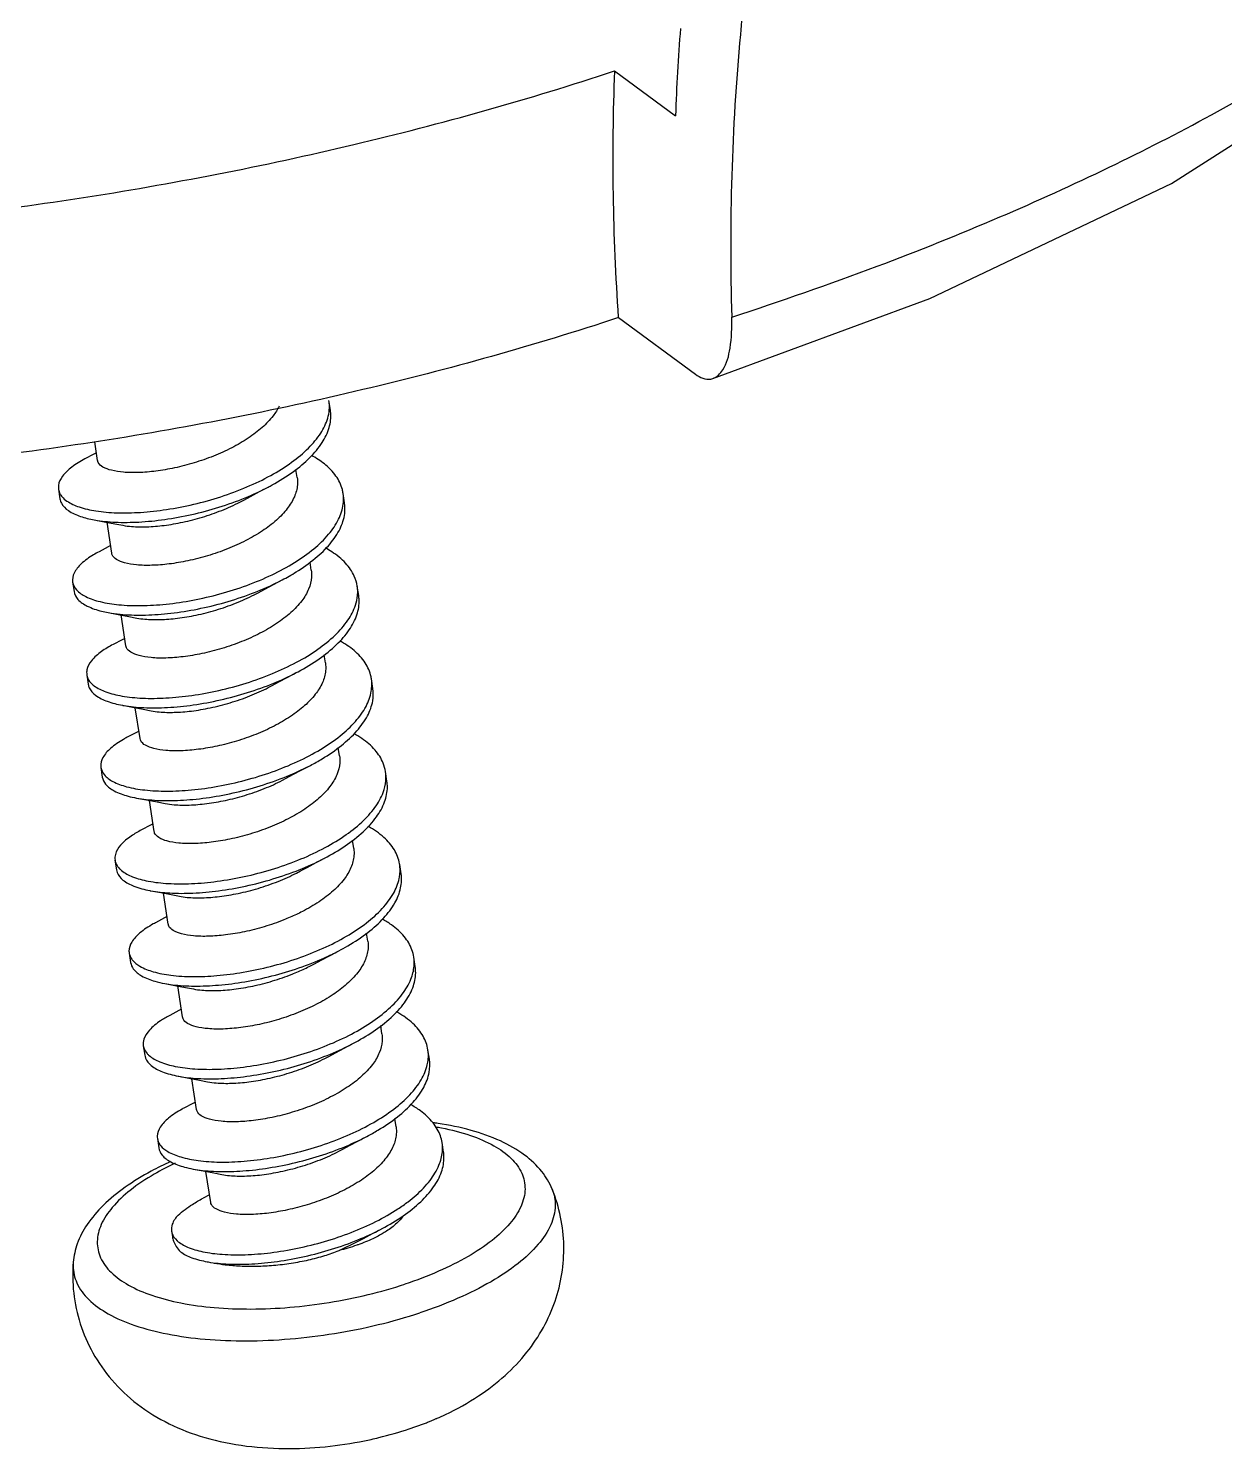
# Model space of a CAD drawing. Header units: millimetres. Extents: x 4086 to 4666, y 411 to 814.
# Drawn here: x 4255.92 to 4264.87, y 432.42 to 443.05 of the extents above; entities that cross this region are included whole.
import ezdxf

# ---------------------------------------------------------------- set-up
doc = ezdxf.new("R2010")
doc.units = ezdxf.units.MM

# ---------------------------------------------------------------- blocks, each defined once
blk = doc.blocks.new('u113')
at = {"color": 7, "linetype": 'Continuous'}
for p, q in [((-0.08383710680027434, 24.22127172890009), (0.56778708659931, 23.74339765620016)), ((-0.04218546360061737, 21.58506559420016), (0.7830412105995492, 20.9798786847)), ((-3.118127933100368, 20.59658377430014), (-3.133571634200052, 20.69794875780008)), ((-5.605550662500718, 20.0591081944001), (-5.635748593900644, 20.25731280750006)), ((-3.473777077900195, 19.87683407870009), (-3.486975733500003, 19.96346366910007)), ((-6.023844641800679, 19.75052888730011), (-6.008400940700085, 19.64916390389999)), ((-4.084437767600321, 19.61400327940009), (-4.042932110900438, 19.63597053219996)), ((-2.96712285510057, 19.6054594917), (-2.982566556300299, 19.70682447520016)), ((-5.454545584600055, 19.06798391179996), (-5.504908377600259, 19.39854092230007)), ((-3.322772000000441, 18.88570979610017), (-3.336143372700462, 18.97347301860009)), ((-5.872839563799971, 18.75940460469997), (-5.857395862700287, 18.65803962130008)), ((-2.816117777099862, 18.61433520910009), (-2.8315614783005, 18.71570019260002)), ((-3.933432689600522, 18.62287899680018), (-3.891927033000684, 18.64484624960005)), ((-5.303540506600257, 18.07685962920004), (-5.353903299600461, 18.40741663970016)), ((-3.171766922000643, 17.89458551350003), (-3.185161052399963, 17.9824981063)), ((-5.721834485900217, 17.76828032210005), (-5.706390784700488, 17.66691533870016)), ((-3.782427611699859, 17.63175471420004), (-3.740921954999976, 17.65372196700014)), ((-2.665112699200108, 17.62321092649995), (-2.680556400300702, 17.72457591000011)), ((-5.152535428600459, 17.08573534660013), (-5.202898221699797, 17.41629235710002)), ((-3.020761843999935, 16.90346123090012), (-3.033953199200369, 16.99004290510015)), ((-5.570829407900419, 16.77715603950014), (-5.55538570670069, 16.67579105610002)), ((-2.51410762120031, 16.63208664390004), (-2.529551322400039, 16.73345162739997)), ((-3.631422533700061, 16.64063043160013), (-3.589916877000178, 16.6625976844)), ((-5.001530350700705, 16.09461106399999), (-5.051893143699999, 16.42516807450011)), ((-2.869756766000137, 15.91233694829998), (-2.883259976600129, 16.00096549010004)), ((-5.419824329900621, 15.7860317569), (-5.404380628800027, 15.68466677350011)), ((-3.480417455700263, 15.64950614899999), (-3.438911799100424, 15.67147340180009)), ((-2.363102543200512, 15.64096236130013), (-2.378546244400241, 15.74232734480006)), ((-4.850525272699997, 15.10348678140008), (-4.900888065700201, 15.43404379190019)), ((-2.718751688100383, 14.92121266570007), (-2.731702080300238, 15.00621277560003)), ((-5.268819251999957, 14.79490747430009), (-5.253375550800229, 14.69354249089997)), ((-2.212097465300758, 14.64983807869999), (-2.227541166400442, 14.75120306220015)), ((-3.329412377800509, 14.65838186640008), (-3.287906721100626, 14.68034911920017)), ((-4.699520194700199, 14.11236249880017), (-4.749882987800447, 14.44291950920001)), ((-2.567746610100585, 13.93008838310016), (-2.58125592109991, 14.01875696540014)), ((-5.117814174000159, 13.80378319170018), (-5.10237047280043, 13.70241820830006)), ((-3.17840729980071, 13.66725758379994), (-3.136901643099918, 13.68922483660003)), ((-2.06109238730005, 13.65871379610007), (-2.076536088400644, 13.76007877960001)), ((-4.548515116700401, 13.12123821620003), (-4.598877909800649, 13.4517952266001)), ((-2.416741532099877, 12.93896410050002), (-2.429870924500392, 13.02513908030005)), ((-4.966809096000361, 12.81265890910004), (-4.951365394900677, 12.71129392570015)), ((-1.910087309300252, 12.66758951350016), (-1.925531010499981, 12.7689544970001)), ((-3.027402221800003, 12.67613330120003), (-2.985896565200164, 12.69810055400012)), ((-4.397510038800647, 12.13011393360011), (-4.447872831799941, 12.46067094400019)), ((-4.40979180730028, 12.21072552100009), (-4.479608154700145, 12.17371406670009)), ((-4.815804018100607, 11.82153462650012), (-4.807192368300093, 11.7650119235002)), ((-3.026686083599998, 11.61485581679995), (-2.834891487200366, 11.70697627139998)), ((-2.275748783800736, 9.708803297500026), (-2.123575937500391, 9.763038157899928)), ((-2.622851062300469, 9.610230587500155), (-2.602105398000276, 9.61660694160014))]:
    blk.add_line(p, q, dxfattribs=at)
for points in [[(0.9667731808995086, 20.93377136189997), (3.283816227899479, 21.7896423569), (5.867742216500119, 23.01918050590007), (8.095172745799573, 24.43955777270003), (9.793104340299578, 25.97242680890008), (10.90009324769926, 27.54206442079999), (11.41235063339991, 29.09503902250003)], [(-5.617832431100396, 20.13971978180007), (-5.6442782746999, 20.12562435130008), (-5.74150461950012, 20.07438304790003)], [(-4.042932110900438, 19.63597053219996), (-3.971491232400695, 19.6745735543002), (-3.875933405400247, 19.72548765689999), (-3.785206484099945, 19.77329740530013)], [(-5.64242477750031, 19.42408475690013), (-5.535832384200148, 19.4043993885), (-5.422328760600067, 19.38289644550014), (-5.336244470599922, 19.3660667516001)], [(-5.466827353100598, 19.14859549920016), (-5.493273196700102, 19.13450006870016), (-5.590499541500321, 19.08325876530012)], [(-3.891927033000684, 18.64484624960005), (-3.820486154399987, 18.68344927170006), (-3.724928327500493, 18.73436337430007), (-3.634201406100146, 18.78217312269999)], [(-5.491419699600556, 18.43296047429999), (-5.38482730620035, 18.41327510590008), (-5.271323682600269, 18.3917721629), (-5.185239392600124, 18.37494246900019)], [(-5.31582227509989, 18.15747121660002), (-5.342268118700304, 18.14337578610002), (-5.439494463500523, 18.09213448269998)], [(-3.740921954999976, 17.65372196700014), (-3.669481076500233, 17.69232498910014), (-3.573923249499785, 17.74323909170016), (-3.483196328200393, 17.79104884010007)], [(-5.340414621599848, 17.44183619160003), (-5.233822228300596, 17.42215082330017), (-5.12031860460047, 17.40064788030008), (-5.034234314600326, 17.38381818640005)], [(-5.164817197200136, 17.1663469340001), (-5.19126304080055, 17.15225150350011), (-5.28848938559986, 17.10101020010006)], [(-3.589916877000178, 16.6625976844), (-3.518475998500435, 16.7012007065), (-3.422918171499987, 16.75211480910002), (-3.332191250200594, 16.79992455750016)], [(-5.18940954360005, 16.45071190900012), (-5.082817150299888, 16.43102654070003), (-4.969313526600672, 16.40952359769994), (-4.883229236700572, 16.39269390380014)], [(-5.013812119200338, 16.17522265139996), (-5.040257962800752, 16.16112722089997), (-5.137484307600062, 16.10988591750015)], [(-3.438911799100424, 15.67147340180009), (-3.367470920500637, 15.71007642390009), (-3.271913093600233, 15.76099052650011), (-3.181186172199887, 15.80880027490002)], [(-5.038404465700296, 15.45958762639998), (-4.93181207230009, 15.43990225810012), (-4.818308448700009, 15.41839931510003), (-4.732224158699864, 15.4015696212)], [(-4.86280704120054, 15.18409836880005), (-4.889252884800044, 15.17000293830006), (-4.986479229600263, 15.11876163490001)], [(-3.287906721100626, 14.68034911920017), (-3.216465842599973, 14.71895214129995), (-3.120908015600435, 14.76986624380015), (-3.030181094300133, 14.81767599230011)], [(-4.887399387700498, 14.46846334380007), (-4.780806994400336, 14.44877797549998), (-4.667303370700211, 14.42727503250012), (-4.581219080700066, 14.41044533860008)], [(-4.711801963299877, 14.19297408620014), (-4.73824780690029, 14.17887865570015), (-4.83547415170051, 14.1276373523001)], [(-3.136901643099918, 13.68922483660003), (-3.065460764600175, 13.72782785870004), (-2.969902937600637, 13.77874196120001), (-2.879176016300335, 13.82655170969997)], [(-4.7363943097007, 13.47733906120015), (-4.629801916400538, 13.45765369290007), (-4.516298292700412, 13.43615074989998), (-4.430214002800312, 13.41932105599994)], [(-4.560796885300078, 13.2018498036), (-4.587242728900492, 13.18775437310001), (-4.684469073699802, 13.13651306970019)], [(-2.985896565200164, 12.69810055400012), (-2.914455686600377, 12.73670357610013), (-2.818897859699973, 12.7876176786001), (-2.728170938300536, 12.83542742710006)], [(-4.585389231699992, 12.48621477860002), (-4.47879683840074, 12.46652941030015), (-4.365293214800658, 12.44502646730007), (-4.279208924800514, 12.42819677340003)], [(-2.834891487200366, 11.70697627139998), (-2.763450608600579, 11.74557929349999), (-2.667892781700175, 11.79649339599996), (-2.577165860300738, 11.84430314450015)]]:
    blk.add_lwpolyline(points, dxfattribs=at)
for centre, radius, start, end in [((25.51565934409973, 22.78192808660015), 24.9663924889, 175.6487628261031, 177.7929621143003), ((25.83362898059931, 22.35594284140006), 24.6756833841, 174.7548197642948, 181.7745180376064), ((24.14082341359972, 23.27639216200009), 24.2426085035, 177.7663179387058, 184.0006751419007), ((-3.399466167500577, 19.64486458620013), 0.4213921854, 354.5941261504021, 8.453442429906294), ((-3.406559248100166, 19.64517649030017), 0.4284832521, 352.8344406592938, 354.641960289194), ((-3.116890726800193, 17.66420071369998), 0.4408469434, 350.5514576362999, 354.6435362908043), ((-2.929630960700706, 16.67164509760005), 0.4046883601, 354.7960346102016, 8.781963795797827), ((-2.631999486600762, 14.68915645980019), 0.4090415458, 354.9317625323991, 8.721580111494273), ((-2.334321802800332, 12.70693152450008), 0.4133602193, 354.9973165805985, 8.648395063398132), ((-5.429273694599942, 11.45499037150012), 0.4379481443, 175.1504553048035, 180.4138377124001), ((-3.374391115799881, 13.02600107800004), 3.4945008498, 290.9736882510012, 291.7067900006902), ((-3.334291285600557, 12.92608007500007), 3.3868341861, 291.7017176761226, 293.4366161739049), ((-3.303394666199893, 12.85390279870012), 3.3083228631, 293.4428459140274, 293.6022324632134), ((-3.512108566200368, 13.46155236720006), 3.9511657889, 283.3154750528054, 288.2346959770051)]:
    blk.add_arc(centre, radius, start, end, dxfattribs=at)
for points, start_tangent, end_tangent in [([(19.21386093919955, 48.35498972920004), (16.72110646609963, 47.25026409259999), (13.35494319149984, 45.21850129270001), (10.28102864669927, 42.70795809000015), (7.559889929400015, 39.77865075730006), (5.236180220099413, 36.47196772739994), (3.4017150630998, 32.91353708610018), (2.09747414389949, 29.19986901679999), (1.343442759100071, 25.38337349390008), (1.261272029099928, 24.61174077539999)], (-0.9346124000664934, -0.3556679092101916), (-0.09078200009603367, -0.9958707890376963)), ([(1.169779282699892, 21.59182992230012), (2.722174524699767, 22.13420337940011), (4.033038451600078, 22.66067301680005), (5.202737824999531, 23.1925960773001), (6.293964204499389, 23.75281519710006), (7.305111091299295, 24.34149441540012), (8.216647325500162, 24.94851600330003), (9.021108550099598, 25.56917327919996), (9.716476030000194, 26.20023807849998), (10.29973630369932, 26.83722955999997), (10.76677678789929, 27.47458324360014), (11.1141404652999, 28.10729720490008), (11.33989036399998, 28.73585180160012), (11.41230023089975, 29.09498607800015)], (0.9514464907046659, 0.3078141896108366), (0.1412221391977464, 0.989977932784571)), ([(-20.24186366100002, 24.53440967949996), (-18.73172145609988, 23.69740028240017), (-16.74844244140058, 23.0472800381001), (-14.36151562280065, 22.62275548640014), (-11.65985362590072, 22.44777646500006), (-8.770000348400572, 22.52852187220014), (-5.802023726199877, 22.86182823960007), (-2.869900123000662, 23.43488214090007), (-0.08383710680027434, 24.22127172890009)], (0.8063953581550062, -0.5913768057220872), (0.9494386659955948, 0.3139525752601905)), ([(-0.04218546360061737, 21.58506559420016), (-2.771708625799874, 20.81542103620018), (-5.664148571599981, 20.25177857560016), (-8.605824673900315, 19.92340986530007), (-11.48293877349988, 19.84510111480017), (-14.17979640970043, 20.02173939640011), (-16.56872804150044, 20.44829766390012), (-18.55592066000008, 21.10103514320008), (-20.07049927339995, 21.94110153010001)], (-0.9494278352057345, -0.3139853272631583), (-0.8063953581552132, 0.591376805721805)), ([(0.9665870356993764, 20.93433038260014), (1.072671600099966, 21.02613469360017), (1.150776668800063, 21.25896862069999), (1.169779282699892, 21.59182992230012)], (0.9395523651309244, 0.3424052470054832), (-0.03167070168161603, 0.9994983575049006)), ([(0.7830412105995492, 20.9798786847), (0.9444170686001598, 20.92837728710015), (0.9665870356993764, 20.93433038260014)], (0.8063946074622488, -0.5913778293576838), (0.939552365168792, 0.3424052469015757)), ([(-3.130832156600263, 20.59804341360018), (-3.130313260200637, 20.67006457410002), (-3.133619775300758, 20.69794130820014)], (0.09270216981655426, 0.9956938825318267), (-0.152923926111816, 0.9882379636618642)), ([(-5.986031662499954, 19.6709368672), (-5.933276029600165, 19.62476423149997), (-5.803704325900071, 19.56242930630015), (-5.624367722800343, 19.51975829820003), (-5.402593961100138, 19.49970360359998), (-5.147399553200557, 19.50431761070013), (-4.869130974399923, 19.53467102540003), (-4.579052928000237, 19.59081026319996), (-4.288900071300304, 19.67175560200008), (-4.010410038300506, 19.77554016950012), (-3.754856345300141, 19.89928821490003), (-3.532599764900624, 20.03932954750007), (-3.352676023299864, 20.19134559110012), (-3.222436226200443, 20.35054124039993), (-3.147254324599999, 20.51183568010015), (-3.130832156600263, 20.59804341360018)], (0.6479722234693537, -0.7616639663343553), (0.0927021694271344, 0.9956938825680828)), ([(-3.66508329430053, 20.63989118660015), (-3.731478857500406, 20.53439207180008), (-3.845936200899814, 20.41269629090016), (-3.996193385800325, 20.29724156530006), (-4.17279801120003, 20.19395717350017)], (-0.4385290223376768, -0.8987170280836795), (-0.8892270585231613, -0.4574661062748215)), ([(-3.785205290500016, 19.77329513120003), (-3.739412644100412, 19.79792323150014), (-3.517156063699986, 19.93796456400014), (-3.337232322100135, 20.0899806077), (-3.206992525000715, 20.24917625700004), (-3.13181062340027, 20.41047069659999), (-3.114869558999999, 20.56869959070013), (-3.118176074200164, 20.59657632480003)], (0.8854404401391915, 0.464752866549648), (-0.1529239265862686, 0.9882379635884454)), ([(-4.17279801120003, 20.19395717350017), (-4.368424686300386, 20.1051784445001), (-4.574697256000036, 20.03309384750014), (-4.783020883000063, 19.97925029359999), (-4.983476145200257, 19.94473839529996), (-5.169201671200426, 19.92945449500007), (-5.330251147600393, 19.93302874749997), (-5.457779670699892, 19.95354451690014), (-5.548323194399927, 19.98871790960015), (-5.598125547499876, 20.03661290690002), (-5.604646576400228, 20.05926010070016)], (-0.8892270585360466, -0.4574661062497752), (-0.1338956696191301, 0.9909954337216922)), ([(-5.741506169800232, 20.0743860051), (-5.880525003000002, 19.98759790840018), (-5.981019484300305, 19.88940777120001), (-6.02392845400027, 19.79285228480012), (-6.023138340400692, 19.75063932210014)], (-0.8856630151081977, -0.46432857296257), (0.1544795724165891, -0.9879959826365632)), ([(-2.982652136700381, 19.70681164150005), (-2.990787874400667, 19.74696158860002), (-3.058887461700579, 19.89193711990015), (-3.183202377800626, 20.02214050340012), (-3.319445524500225, 20.11271296430004)], (-0.1483023602070849, 0.9889420660266243), (-0.8748089122763557, 0.4844681279525613)), ([(-6.023138340400692, 19.75063932210014), (-6.007735469500403, 19.7030281589), (-5.986031662499954, 19.6709368672)], (0.1544795722399949, -0.9879959826641748), (0.647972223126439, -0.7616639666260842)), ([(-5.642427436499929, 19.42407016570019), (-5.608924021600615, 19.41839331480014), (-5.387150259900409, 19.39833862020009), (-5.131955852099964, 19.40295262719997), (-4.853687273200194, 19.4333060419001), (-4.563609226900553, 19.48944527970002), (-4.27345637020062, 19.57039061850014), (-3.994966337199912, 19.6741751861), (-3.785205290500016, 19.77329513120003)], (0.9837987960287241, -0.179276124825458), (0.885440440138983, 0.4647528665500454)), ([(-3.473852560400701, 19.87679726689998), (-3.471157740999843, 19.79782648979995), (-3.503691049500048, 19.6714512599001), (-3.579152453899951, 19.54498753370012), (-3.695510370900593, 19.42105356230013), (-3.845417464000093, 19.30596448480014), (-4.021792933200231, 19.20283289090003)], (0.1491241457231697, -0.9888184814020897), (-0.8892270585163435, -0.4574661062880742)), ([(-6.007694639300098, 19.64927433870002), (-5.992291768300674, 19.60166317550011), (-5.917832328500481, 19.52339924800003), (-5.788260624700342, 19.46106432279998), (-5.642427436499929, 19.42407016570019)], (0.1544795723244388, -0.9879959826509714), (0.9837987960318418, -0.1792761248083488)), ([(-5.830691247499999, 18.67541525380011), (-5.731210223000744, 18.60372644660015), (-5.578733825800555, 18.54971459420017), (-5.379520904400124, 18.51678339770001), (-5.141690170799848, 18.50749766119998), (-4.874897118700574, 18.52348122600006), (-4.589949787200567, 18.56535235050001), (-4.298378658399997, 18.63269910710005), (-4.011977806199866, 18.72409577439998), (-3.74233555489991, 18.8371595735), (-3.500373326400222, 18.96864548949998), (-3.295911025999885, 19.11457540600009), (-3.137276262700652, 19.27039641290003), (-3.030972955099969, 19.43116198760003), (-2.981422509999902, 19.59172884010013)], (0.659503717850549, -0.7517013011438144), (0.1247385167837048, 0.9921896504351381)), ([(-5.336241025300296, 19.36608403550008), (-5.241890904000684, 19.35307485340013), (-5.080841427699852, 19.3495006009), (-4.895115901700592, 19.36478450129994), (-4.694660639500398, 19.39929639950014), (-4.486337012500371, 19.45313995340007), (-4.280064442700677, 19.52522455040003), (-4.084437767600321, 19.61400327940009)], (0.980706073692573, -0.1954880994395764), (0.889227058525758, 0.4574661062697741)), ([(-3.634196089999932, 18.78216299010001), (-3.484929625200493, 18.86728050600004), (-3.280467324900201, 19.01321042250015), (-3.121832561600058, 19.16903142950014), (-3.015529254000285, 19.3297970041001), (-2.965978808900218, 19.49036385659997), (-2.967208435500652, 19.60544665800012)], (0.8855248873089091, 0.4645919434907842), (-0.1483023601291122, 0.988942066038317)), ([(-4.021792933200231, 19.20283289090003), (-4.219097244000295, 19.1133855380001), (-4.430619170099817, 19.03988368750015), (-4.642227060200639, 18.98595371190004), (-4.841667290900659, 18.95245573710008), (-5.027702454800419, 18.93804888340014), (-5.189902730500762, 18.94287453540005), (-5.317184356600592, 18.96521081650008), (-5.403636213500249, 19.00147547649999), (-5.449102204600422, 19.04959587710005), (-5.453799064900522, 19.06803674030016)], (-0.8892270585341403, -0.4574661062534803), (-0.1239196052231851, 0.992292261101199)), ([(-5.590526413900079, 19.08330990440004), (-5.650128856600531, 19.04982068230015), (-5.781107949400393, 18.95295681510015), (-5.856341588400028, 18.85485512970013), (-5.873026982700139, 18.76067386640011), (-5.872837893600263, 18.75940486240006)], (-0.8852244365684201, -0.4651641612400112), (0.1524797818885587, -0.9883065901405382)), ([(-2.831659201499861, 18.71568508190012), (-2.862898692999806, 18.82182648160006), (-2.956433792600365, 18.96076205830013), (-3.104337082700113, 19.08309738460002), (-3.170739847600089, 19.12286944540006)], (-0.1528117714339215, 0.9882553124123478), (-0.875535293452784, 0.4831541678579906)), ([(-3.322860350300289, 18.88564308690002), (-3.319861186000708, 18.81048022380014), (-3.350921820700023, 18.68449894109995), (-3.424507645299855, 18.55865553350009), (-3.54040302140038, 18.43361671850016), (-3.692821863400241, 18.31590193040006), (-3.870787855200433, 18.21170860830011)], (0.1493194783324988, -0.9887890034736988), (-0.8892270585162516, -0.4574661062882527)), ([(-5.872837893600263, 18.75940486240006), (-5.830691247499999, 18.67541525380011)], (0.1524797822122454, -0.9883065900905985), (0.6595037178622422, -0.7517013011335553)), ([(-5.491430689400659, 18.43290053440001), (-5.36407720330044, 18.41541841430012), (-5.126246469600119, 18.40613267780009), (-4.859453417499935, 18.42211624250012), (-4.574506085999928, 18.46398736700007), (-4.282934957300313, 18.53133412370016), (-3.996534105000137, 18.62273079100009), (-3.726891853700181, 18.73579459000007), (-3.634196089999932, 18.78216299010001)], (0.9836039457567538, -0.180342113472547), (0.8855248873198678, 0.4645919434698965)), ([(-2.828712606700719, 18.61656073850008), (-2.827262875000088, 18.67056522740017), (-2.831659201499861, 18.71568508190012)], (0.09129237807601256, 0.9958241319154836), (-0.152811771113893, 0.988255312461833)), ([(-5.857394192400534, 18.65803987899994), (-5.81524754630027, 18.57405027029995), (-5.715766521800106, 18.50236146320003), (-5.563290124599916, 18.44834961080005), (-5.491430689400659, 18.43290053440001)], (0.1524797818845874, -0.988306590141151), (0.9836039457728818, -0.1803421133845829)), ([(-5.682536734900168, 17.68716658879998), (-5.642325614699985, 17.65049074770013), (-5.518645171499884, 17.58619075380011), (-5.344504060500185, 17.54117630270002), (-5.127023269700658, 17.51849304720008), (-4.875048474400501, 17.52029797809996), (-4.598798026299846, 17.54777358759998), (-4.309456318100274, 17.60108081240014), (-4.018728704700152, 17.67935262930018), (-3.738375692299996, 17.78072855790015), (-3.479744933900292, 17.90242869820008), (-3.253319652800201, 18.04086435530007), (-3.068301467200399, 18.19178085030012), (-2.932244214200182, 18.35042683400002), (-2.850753348599937, 18.51174336470012), (-2.828712606700719, 18.61656073850008)], (0.6590391520598677, -0.7521086331456451), (0.0912923783889023, 0.9958241318867994)), ([(-5.185232081100366, 18.37497911550008), (-5.101542486900144, 18.36292064129998), (-4.93934221120071, 18.35809498940012), (-4.753307047300041, 18.37250184300001), (-4.553866816600021, 18.40599981780019), (-4.342258926500108, 18.45992979350012), (-4.130737000500631, 18.53343164400007), (-3.933432689600522, 18.62287899680018)], (0.9806723767472778, -0.1956570711342817), (0.8892270585404604, 0.4574661062411958)), ([(-3.483196326900725, 17.79104883779996), (-3.464301232700564, 17.80106371479997), (-3.237875951700516, 17.93949937189996), (-3.05285776600067, 18.0904158669), (-2.916800513100497, 18.24906185050008), (-2.835309647500253, 18.41037838119996), (-2.811819173800359, 18.56920024390001), (-2.816215500300132, 18.61432009839996)], (0.8854722321355041, 0.4646922918630867), (-0.1528117714220914, 0.988255312414177)), ([(-5.439503682800023, 18.09215207900002), (-5.56395535899992, 18.01612302429999), (-5.670646815200598, 17.91807048999999), (-5.720064333499977, 17.82107918760016), (-5.72114692769992, 17.76838054619998)], (-0.8857879991335872, -0.4640900996475965), (0.1442437129364416, -0.9895421927731579)), ([(-3.870787855200433, 18.21170860830011), (-4.06716104680072, 18.12263217610007), (-4.278141600800154, 18.04920106630016), (-4.490965799300284, 17.99488339549998), (-4.692127893100405, 17.96115044769999), (-4.875587849200201, 17.94695463819994), (-5.035141423099958, 17.95139579960005), (-5.162807668500136, 17.97315756889998), (-5.251123833299971, 18.00939600870015), (-5.29765782459981, 18.05750612609995), (-5.302785268800108, 18.07697170339998)], (-0.8892270585380915, -0.4574661062458002), (-0.1270481129661077, 0.9918965555902245)), ([(-2.68059268270008, 17.72457046320005), (-2.684817119400577, 17.74790373530004), (-2.746480300300391, 17.89424945750011), (-2.864751345799959, 18.02629821720006), (-3.018487674500648, 18.13103442450006)], (-0.148459063446376, 0.9889185540177841), (-0.8752648724085494, 0.4836438804819572)), ([(-5.72114692769992, 17.76838054619998), (-5.710432466200473, 17.73026317020003), (-5.682536734900168, 17.68716658879998)], (0.1442437125809616, -0.9895421928249755), (0.6590391523066292, -0.752108632929419)), ([(-5.340414816800148, 17.44183512250015), (-5.329060359400501, 17.43981131930013), (-5.111579568600064, 17.41712806379996), (-4.859604773200772, 17.41893299470007), (-4.583354325100117, 17.44640860420009), (-4.294012616900545, 17.49971582900002), (-4.003285003500423, 17.57798764580002), (-3.722931991200312, 17.67936357450003), (-3.483196326900725, 17.79104883779996)], (0.9837336370321091, -0.1796333247801713), (0.8854722321163129, 0.4646922918996554)), ([(-3.171861763000379, 17.89466723060013), (-3.169511891100228, 17.8114573066), (-3.203679793599804, 17.68460271139998), (-3.279597319100503, 17.55955194720013), (-3.39395241459988, 17.43840076779998), (-3.543506882800102, 17.32364954260015), (-3.719782777200635, 17.22058432569997)], (0.1492056326675201, -0.9888061888865205), (-0.8892270585414198, -0.4574661062393305)), ([(-5.705703226500191, 17.66701556270004), (-5.694988765099879, 17.62889818680014), (-5.6268819136003, 17.54912576419997), (-5.503201470400199, 17.48482577039999), (-5.340414816800148, 17.44183512250015)], (0.1442437129574082, -0.9895421927701017), (0.9837336370445349, -0.1796333247121243)), ([(-5.034227270500196, 17.38385350900012), (-4.946781179600293, 17.37144190560002), (-4.787227605700537, 17.36700074420014), (-4.603767649499787, 17.38119655369997), (-4.402605555700575, 17.41492950150018), (-4.18978135730049, 17.46924717230013), (-3.978800803300146, 17.54267828210004), (-3.782427611699859, 17.63175471420004)], (0.9806895081874708, -0.1955711853290681), (0.889227058554288, 0.4574661062143173)), ([(-3.332185750699864, 16.79991407730017), (-3.208091040300133, 16.8696484175), (-2.999025696800345, 17.01419089460001), (-2.834948163800618, 17.16915264850013), (-2.722578952900221, 17.32962135030016), (-2.666580861499824, 17.490465524), (-2.665148981600396, 17.62320547970012)], (0.8854882131204586, 0.4646618387868079), (-0.1484590635103117, 0.9889185540081858)), ([(-2.677968880199842, 17.62304685499998), (-2.68059268270008, 17.72457046320005)], (0.09327754569372255, 0.9956401455693497), (-0.14845906359519, 0.9889185539954438)), ([(-5.535536838699954, 16.70112645260019), (-5.442949950100228, 16.62863158120012), (-5.296083041600468, 16.57247584050015), (-5.101688000200738, 16.53706218410002), (-4.867691811999975, 16.52505420450007), (-4.603597376600192, 16.53818407380004), (-4.320105342399984, 16.57718361220009), (-4.028688278600384, 16.64175516580008), (-3.74113412800034, 16.73058345150002), (-3.469077110000399, 16.84138789810004), (-3.223534741499861, 16.97101340090012), (-3.014469397900029, 17.11555587800012), (-2.850391864900303, 17.27051763200006), (-2.738022653999906, 17.43098633380009), (-2.682024562600418, 17.59183050750016)], (0.6191598413934821, -0.7852649812678507), (0.1641037289797024, 0.9864430881378593)), ([(-3.719782777200635, 17.22058432569997), (-3.915358231000027, 17.13182603370001), (-4.122198280199882, 17.05956482490001), (-4.329078622300585, 17.0060768144001), (-4.528831341100158, 16.97157487580012), (-4.714771210799881, 16.95612814490005), (-4.876702045200545, 16.95961015950002), (-5.004545174000668, 16.98011530489998), (-5.09494021970022, 17.01512855850001), (-5.144997665000119, 17.06302372189998), (-5.151605487700181, 17.0858630570001)], (-0.8892270585445985, -0.4574661062331515), (-0.1342474712652993, 0.9909478374056189)), ([(-5.288507552199917, 17.10104475139997), (-5.330343008599812, 17.07802270830007), (-5.467238254200311, 16.98161406990016), (-5.54883878290002, 16.88339441209996), (-5.572088435500518, 16.78852666980015), (-5.570712067200475, 16.77717550190005)], (-0.8851109448390424, -0.465380076202385), (0.1636268134082302, -0.9865223088880801)), ([(-2.529686968200622, 16.73343078910011), (-2.554034591400523, 16.82331506620017), (-2.641276845900393, 16.96383997280009), (-2.783389253199857, 17.08820934849996), (-2.867904486000043, 17.14017211429996)], (-0.1518416006855537, 0.9884048402862307), (-0.8752383731610998, 0.4836918338635785)), ([(-3.020835216000705, 16.90337917789998), (-3.017993706300331, 16.82631630470019), (-3.04972621700017, 16.70031042840014), (-3.124554505499873, 16.5736885235001), (-3.24101397530012, 16.44900785289997), (-3.392229784200026, 16.332706616), (-3.568777699299972, 16.22946004310006)], (0.1491145821246919, -0.9888199236452402), (-0.8892270585188071, -0.4574661062832854)), ([(-5.570712067200475, 16.77717550190005), (-5.535536838699954, 16.70112645260019)], (0.1636268130787369, -0.9865223089427304), (0.6191598411682182, -0.7852649814454653)), ([(-5.189421235700138, 16.4506479826), (-5.0862442990001, 16.43569720070013), (-4.852248110900291, 16.42368922109995), (-4.588153675400463, 16.43681909030011), (-4.304661641300299, 16.47581862870015), (-4.0132445775007, 16.54039018239996), (-3.725690426800611, 16.62921846810013), (-3.453633408900714, 16.74002291470015), (-3.332185750699864, 16.79991407730017)], (0.9836823645542804, -0.1799138840248302), (0.8854882131363975, 0.4646618387564335)), ([(-5.555268366000746, 16.67581051850016), (-5.520809403700696, 16.60067540620003), (-5.427506249000544, 16.52726659780001), (-5.280639340400739, 16.47111085710003), (-5.189421235700138, 16.4506479826)], (0.1636268134347055, -0.9865223088836887), (0.9836823645442622, -0.1799138840796045)), ([(-5.378930860500077, 15.70338681890007), (-5.350688433400137, 15.67640846879999), (-5.232962435200534, 15.61019052789993), (-5.064104815900464, 15.56287027129997), (-4.85102630900019, 15.5375851105), (-4.602397402300085, 15.53659557829997), (-4.328303299200343, 15.56119537140012), (-4.03984258140008, 15.6116598686001), (-3.748685545000626, 15.68723517219996), (-3.46660978520049, 15.78616810850008), (-3.205031510799927, 15.90577599550011), (-2.974551240600704, 16.04255339870019), (-2.784531959599917, 16.19231162890014), (-2.642726521899931, 16.35034542950007), (-2.554969128900666, 16.51162022070002), (-2.526610676000018, 16.63493925460011)], (0.6663843432290085, -0.7456084140480465), (0.08944711958744246, 0.9959915726538603)), ([(-4.883226277100221, 16.39270874909994), (-4.788341801699971, 16.37965626539994), (-4.626410967300217, 16.37617425090002), (-4.440471097500449, 16.39162098180009), (-4.240718378699967, 16.42612292030003), (-4.033838036700217, 16.47961093089998), (-3.826997987500363, 16.55187213959994), (-3.631422533700061, 16.64063043160013)], (0.980701427440768, -0.1955114068683463), (0.8892270585472409, 0.4574661062280154)), ([(-3.18118587150002, 15.80879970170008), (-2.95910753950011, 15.94118841520003), (-2.769088258400188, 16.09094664539998), (-2.627282820700202, 16.24898044609995), (-2.539525427800072, 16.41025523730013), (-2.509499458500613, 16.56960746490017), (-2.514243267100028, 16.63206580559995)], (0.8855332051534344, 0.464576089107786), (-0.1518416006893197, 0.988404840285652)), ([(-5.137503542599916, 16.10992262529999), (-5.246728042599898, 16.0445975345001), (-5.359566367100342, 15.94674632320016), (-5.415470493599969, 15.84938240320002), (-5.419298537500254, 15.78610413599995)], (-0.8857610700902531, -0.4641414942801063), (0.1363711773785972, -0.9906578127589644)), ([(-3.568777699299972, 16.22946004310006), (-3.766739267400226, 16.13975113240008), (-3.979357299000185, 16.06598615670009), (-4.192294015099833, 16.01193373700016), (-4.392312244800451, 15.9786327324), (-4.577076633000615, 15.96461388160014), (-4.738484906900339, 15.9696566299001), (-4.865304063200711, 15.9921562853001), (-4.951479106800434, 16.02865510690003), (-4.996237623200614, 16.07656252650008), (-5.000809259300695, 16.0946479406)], (-0.8892270585428946, -0.4574661062364637), (-0.1239428550834358, 0.9922893573317042)), ([(-2.378549491299964, 15.74232685280003), (-2.379573874800371, 15.74872567160014), (-2.434772686699944, 15.8963851164001), (-2.546944060600254, 16.03022981480012), (-2.711815281500094, 16.1461877836), (-2.71706013470066, 16.14910223009997)], (-0.1497977460040923, 0.9887166607740023), (-0.8753511814419611, 0.4834876514950127)), ([(-5.419298537500254, 15.78610413599995), (-5.412406841800475, 15.75763465580008), (-5.378930860500077, 15.70338681890007)], (0.1363711776506479, -0.9906578127215145), (0.6663843430684101, -0.7456084141915805)), ([(-5.038405142900046, 15.45958393199999), (-4.835582607800461, 15.43622012710011), (-4.586953701100356, 15.43523059480003), (-4.312859598000614, 15.45983038789996), (-4.024398880200351, 15.51029488519998), (-3.733241843900032, 15.58587018870003), (-3.451166083999851, 15.68480312500014), (-3.189587809600198, 15.80441101200017), (-3.18118587150002, 15.80879970170008)], (0.9836110907733243, -0.18030313948379), (0.8855332051467972, 0.464576089120437)), ([(-2.869857799099918, 15.91233268420001), (-2.866921534399808, 15.83607523110004), (-2.898989865499971, 15.70855133260011), (-2.973051834400394, 15.58321941460008), (-3.088519731300039, 15.45922270510005), (-3.240280405500016, 15.34221252940006), (-3.417772621300173, 15.23833576050015)], (0.1494371391720787, -0.988771228058374), (-0.8892270585258646, -0.4574661062695669)), ([(-5.403854836400569, 15.68473915260006), (-5.396963140699881, 15.65626967240019), (-5.335244732300453, 15.57504348530006), (-5.217518733999896, 15.50882554450004), (-5.048661114700735, 15.46150528790008), (-5.038405142900046, 15.45958393199999)], (0.1363711772476706, -0.9906578127769874), (0.9836110907522801, -0.1803031395985932)), ([(-4.732216506100485, 15.40160797110002), (-4.650124663400675, 15.38970273590007), (-4.488716389399997, 15.38465998760012), (-4.303952001200742, 15.39867883839997), (-4.103933771500124, 15.43197984300014), (-3.89099705550052, 15.48603226270006), (-3.678379023900561, 15.55979723840005), (-3.480417455700263, 15.64950614899999)], (0.9806661513634128, -0.1956882714167404), (0.8892270585548666, 0.4574661062131923)), ([(-3.470481959900098, 14.73734270520004), (-3.196146327400129, 14.84584880930015), (-2.947146931700445, 14.97356565309997), (-2.73358371950053, 15.11666510930013), (-2.564146467299906, 15.27070690470009), (-2.445768975000647, 15.43081532000019), (-2.383353137300219, 15.59187321650006), (-2.375965042199823, 15.64101236100009)], (0.945272569998462, 0.3262817316499697), (0.0937593135454916, 0.995594893078243)), ([(-3.030176195999957, 14.81766665960004), (-2.931703230500716, 14.87220066960003), (-2.718140018299891, 15.01530012579997), (-2.548702766200222, 15.16934192129997), (-2.430325273900053, 15.32945033660008), (-2.36790943610049, 15.49050823309994), (-2.363105790200279, 15.64096186940014)], (0.8854541438388139, 0.4647267575238949), (-0.1497977460330291, 0.9887166607696183)), ([(-2.375965042199823, 15.64101236100009), (-2.378549491299964, 15.74232685280003)], (0.09375931323865118, 0.9955948931071394), (-0.149797746105956, 0.9887166607585691)), ([(-3.417772621300173, 15.23833576050015), (-3.482253195400517, 15.20654706820005), (-3.548627176600348, 15.17650415020012), (-3.616584803300611, 15.14828867300002)], (-0.8892270585078054, -0.4574661063046707), (-0.9293233099853788, -0.3692670923841163)), ([(-4.986487971600582, 15.11877826310001), (-5.012038279800436, 15.10497806680019), (-5.154009869300353, 15.00912807129998), (-5.241227856799924, 14.91095852030003), (-5.270419137300451, 14.81561835680009), (-5.268495461700695, 14.7949623459001)], (-0.8851318866864968, -0.4653402445209342), (0.1670840937944654, -0.9859426482310635)), ([(-3.616584803300611, 15.14828867300002), (-3.825340696600506, 15.07576387380004), (-4.036946267699932, 15.02172237290006), (-4.237978841400036, 14.98791753550017), (-4.421940922100475, 14.9735992241001), (-4.580683687599958, 14.97789048289997), (-4.708171837100053, 14.99934691270005), (-4.797040532300343, 15.03535772079999), (-4.844341938600337, 15.08349217570003), (-4.849742653400426, 15.10362205310003)], (-0.9293233099732969, -0.3692670924145227), (-0.1282508050949858, 0.9917417662841916)), ([(-2.227687751500525, 14.75118070550002), (-2.247206467100114, 14.82836122640015), (-2.329428332400312, 14.96994118299995), (-2.466780732300322, 15.09575277520003), (-2.564541404500233, 15.15717596520017)], (-0.150773222982481, 0.9885683766090615), (-0.8746783649667925, 0.4847037836235845)), ([(-2.718847216599897, 14.92131474210009), (-2.716472632000659, 14.8383402979), (-2.750498453699947, 14.71160723349999), (-2.826623355500487, 14.5861258279001), (-2.94147200110001, 14.46455040330011), (-3.090554452700417, 14.35023483510008), (-3.266767543300375, 14.24721147790001)], (0.1492878055729278, -0.9887937859367948), (-0.8892270585352479, -0.4574661062513276)), ([(-5.268495461700695, 14.7949623459001), (-5.240614971899959, 14.72814416260007), (-5.233087739000439, 14.71804146170007)], (0.1670840938163702, -0.9859426482273512), (0.6242513120956446, -0.7812235911356404)), ([(-5.233087739000439, 14.71804146170007), (-5.153189458800625, 14.65326014480002), (-5.011804965200099, 14.59519052730002), (-4.822266686100193, 14.5574917977001), (-4.592292108000038, 14.54291147139998), (-4.3312045304001, 14.55327898180008), (-4.049562817700462, 14.58943302980015), (-3.758742083400648, 14.65118827690003), (-3.470481959900098, 14.73734270520004)], (0.6242513123918878, -0.7812235908989218), (0.9452725700030965, 0.3262817316365434)), ([(-3.455038258800414, 14.63597772180015), (-3.180702626300445, 14.74448382579999), (-3.030176195999957, 14.81766665960004)], (0.945272570033751, 0.3262817315477342), (0.885454143849537, 0.4647267575034643)), ([(-5.253096129799815, 14.69358976700005), (-5.224147436500061, 14.62537206980005), (-5.13600614779989, 14.55088692470008), (-4.994208490899837, 14.4932028093001), (-4.887409741500051, 14.46840661850001)], (0.1668222839533689, -0.9859869804295498), (0.983747086757311, -0.1795596538660726)), ([(-5.075949163100631, 13.72019507180016), (-5.05490090459989, 13.69943755960003), (-4.941130438400251, 13.63208869130017), (-4.77591649760052, 13.58334422630014), (-4.566010596300657, 13.55639033019997), (-4.319939063499987, 13.55354781770006), (-4.047664443800386, 13.5761799884001), (-3.760189863000051, 13.62463848660013), (-3.469122070699996, 13.6982493375001), (-3.186210510300043, 13.79533971160004), (-2.922880724000606, 13.91330435670011), (-2.689780618999976, 14.04870905790017), (-2.49635761619993, 14.19742701790005), (-2.350483473000168, 14.35480274120005), (-2.258141678100401, 14.51583691340011), (-2.22455721480037, 14.65302086359998)], (0.668861851126191, -0.7433867258083408), (0.08791233760844426, 0.9961282150889107)), ([(-4.887409741500051, 14.46840661850001), (-4.804550741499952, 14.45584306780006), (-4.57472166810021, 14.44152737410013), (-4.313998500600064, 14.45206419020019), (-4.032880089000173, 14.48827925570004), (-3.742671755800075, 14.54998293619997), (-3.455038258800414, 14.63597772180015)], (0.9837470867679231, -0.1795596538079325), (0.9452725700102068, 0.3262817316159438)), ([(-3.528224559800037, 14.568334779), (-3.460266933100684, 14.59655025610004), (-3.393892951799899, 14.62659317409998), (-3.329412377800509, 14.65838186640008)], (0.9293233099853788, 0.3692670923841163), (0.8892270585078054, 0.4574661063046707)), ([(-2.879175532199952, 13.82655078690004), (-2.661029227600011, 13.95627192840016), (-2.470719344800273, 14.10533833400018), (-2.328169323300244, 14.26273357910009), (-2.239205188800042, 14.42347630049994), (-2.207534064500578, 14.58245276850016), (-2.212237448100495, 14.64981663210006)], (0.885539723049962, 0.4645636650671217), (-0.1514421183827278, 0.9884661272799143)), ([(-4.581212700300057, 14.41047733949995), (-4.492323444100293, 14.39793658890017), (-4.333580678499857, 14.39364533000003), (-4.149618597900371, 14.4079636414001), (-3.948586024100223, 14.44176847890003), (-3.736980452999887, 14.49580997969997), (-3.528224559800037, 14.568334779)], (0.9806970043514606, -0.1955335921423006), (0.9293233099525381, 0.3692670924667656)), ([(-4.835498682699836, 14.12768414930019), (-4.935323312400214, 14.06872321970013), (-5.051713666000069, 13.97112497939997), (-5.111507004100531, 13.87366560760006), (-5.117436429500231, 13.80383436229999)], (-0.8856892804097095, -0.4642784709280962), (0.1342374219411673, -0.9909491987738772)), ([(-3.266767543300375, 14.24721147790001), (-3.462690393800585, 14.15831460289996), (-3.670645566500752, 14.08575017390012), (-3.877675417500541, 14.03235751030002), (-4.076924908500587, 13.99805946300012), (-4.263174875600271, 13.98270868029999), (-4.425806232300602, 13.98642048450006), (-4.554132893100359, 14.00741785260016), (-4.643534769500548, 14.04271079959994), (-4.692600589200083, 14.09085853839997), (-4.698624663999908, 14.11247525700014)], (-0.8892270585296925, -0.457466106262126), (-0.1304398042947224, 0.9914562307311173)), ([(-2.076536321800631, 13.76007874400011), (-2.128317173100186, 13.90650917630001), (-2.237372141200467, 14.04107435350011), (-2.399307577300533, 14.15799555240005), (-2.415329468600248, 14.16700971530008)], (-0.1508510687657831, 0.988556500687857), (-0.8753945575180427, 0.4834091110723819)), ([(-4.736394818200097, 13.47733628640003), (-4.532695307600079, 13.45392104539997), (-4.284789586999977, 13.45298886360001), (-4.01158642270002, 13.47748412500005), (-3.724078150899913, 13.52768062159998), (-3.433822763100579, 13.60283586290006), (-3.152486877700539, 13.70122043480001), (-2.891384416499932, 13.82018638500017), (-2.879175532199952, 13.82655078690004)], (0.9836217173782288, -0.1802451583313789), (0.8855397230657676, 0.4645636650369931)), ([(-2.567823450900505, 13.92998297600002), (-2.564855547499974, 13.85458503380005), (-2.59583423300046, 13.72902664850017), (-2.669918494500052, 13.60245539410016), (-2.78623245810013, 13.47722387540011), (-2.938457358400228, 13.35983901580016), (-3.115762465400621, 13.2560871953001)], (0.1491706594746458, -0.9888114655240905), (-0.8892270585425373, -0.4574661062371583)), ([(-5.117436429500231, 13.80383436229999), (-5.112519313900521, 13.78146584440015), (-5.075949163100631, 13.72019507180016)], (0.1342374214027492, -0.9909491988468132), (0.6688618513422185, -0.7433867256139701)), ([(-5.10181964989988, 13.70249464670019), (-5.094405634899886, 13.67258046080019), (-5.032024645300226, 13.59180374250013), (-4.914041759100655, 13.52599587110012), (-4.745311564200165, 13.47900142160006), (-4.736394818200097, 13.47733628640003)], (0.1374541702795216, -0.9905081277166626), (0.9836217173547357, -0.1802451584595843)), ([(-4.430209860500327, 13.41934183250009), (-4.337445988800027, 13.40646659039999), (-4.174814632000562, 13.40275478620015), (-3.988564664899968, 13.41810556900009), (-3.789315173899922, 13.45240361620017), (-3.582285322900134, 13.5057962799001), (-3.374330150300011, 13.57836070889994), (-3.17840729980071, 13.66725758379994)], (0.9806993196318781, -0.1955219795152754), (0.8892270585438843, 0.45746610623454)), ([(-2.073945663199993, 13.65889108500005), (-2.076282972100671, 13.75839347889996), (-2.076536321800631, 13.76007874400011)], (0.0940369437264624, 0.9955687084348253), (-0.1508510690498663, 0.9885565006445066)), ([(-4.930793673800508, 12.73533517060014), (-4.856364236600712, 12.67408307410005), (-4.717324045400346, 12.61516564550016), (-4.52982239910034, 12.57647390980014), (-4.301495905200682, 12.56079481680013), (-4.041602414200497, 12.57000143439996), (-3.760653370600266, 12.60497856500001), (-3.469996380600605, 12.66558760790008), (-3.181364574000327, 12.75067206380004), (-2.906410655999935, 12.85810346130006), (-2.656244153500666, 12.98486588390006), (-2.440990231099931, 13.12717573780014), (-2.269387599199945, 13.28063200719998), (-2.148441480900146, 13.44039102789998), (-2.083145419000175, 13.60135883980001), (-2.073945663199993, 13.65889108500005)], (0.6279892005267477, -0.7782220531582077), (0.09403694390919509, 0.9955687084175652)), ([(-2.728165618900675, 12.83541729059993), (-2.610382387400023, 12.90136515940003), (-2.400794864400268, 13.04507608550011), (-2.235674985200603, 13.19928450910015), (-2.121741237200695, 13.35913508120007), (-2.063688096400256, 13.51954934929995), (-2.061112248600693, 13.65871080639999)], (0.8854800299691925, 0.464677432770043), (-0.1488524307611854, 0.9888594206743881)), ([(-3.115762465400621, 13.2560871953001), (-3.314240079300362, 13.16617307720003), (-3.527412933400228, 13.09229351199997), (-3.740841668100074, 13.03823426890017), (-3.941151644699858, 13.0050341653), (-4.124280465200172, 12.99123550900003), (-4.284818517599888, 12.99622031770014), (-4.411639758700403, 13.01860104249999), (-4.498241897400476, 13.05513873140012), (-4.543147331100045, 13.10301997570014), (-4.547795704100281, 13.12128774020016)], (-0.8892270585421049, -0.4574661062379989), (-0.1246314480441494, 0.9922031052956942)), ([(-4.684474014899934, 13.13652247120012), (-4.702347323300273, 13.12695219620014), (-4.846696114200313, 13.03132947810013), (-4.936493253399931, 12.93315359880012), (-4.96836321200044, 12.83757375260006), (-4.966385197800264, 12.81273050899995)], (-0.8851883638730366, -0.4652328024374212), (0.1665491487340546, -0.9860331541362906)), ([(-1.925676336099968, 12.76893242170013), (-1.942825451100362, 12.83936533780002), (-2.02244885410073, 12.98156279770001), (-2.157391467199886, 13.10817843400014), (-2.263473167899974, 13.17544763349997)], (-0.1501794234998132, 0.9886587584992427), (-0.8751868112857101, 0.4837851231192943)), ([(-2.4168355995007, 12.93896094139996), (-2.414205906999996, 12.85895951480006), (-2.447511984700213, 12.73159438700009), (-2.52229455970064, 12.60688572770005), (-2.637127375900491, 12.48439071860003), (-2.787921717700556, 12.36840141979997), (-2.964757387399914, 12.26496291270018)], (0.149153183560168, -0.9888141017571842), (-0.8892270585529694, -0.4574661062168807)), ([(-1.996029694099889, 12.93813855190001), (-1.932717495799807, 12.92644753470017), (-1.62338918650039, 12.84526423190005), (-1.371983511400686, 12.73498796900003), (-1.18706178930006, 12.5993740716001), (-1.074921307600562, 12.44304070850012), (-1.039380875999996, 12.27131162490014), (-1.081650781100507, 12.0900348486), (-1.200291572000424, 11.90538354299997), (-1.391263079000055, 11.72364578680003), (-1.648061996400429, 11.55101044120011), (-1.961943345100735, 11.39335639600017), (-2.322218272100145, 11.25605237050013)], (0.985246347467555, -0.1711421479409497), (-0.9494264089852237, -0.313989639831353)), ([(-0.7497171333998267, 12.27145567880007), (-0.860273964800399, 12.45938102569994), (-1.043136154300555, 12.63500080640006), (-1.301725741000155, 12.78611875700017), (-1.616199928200331, 12.89931028630008), (-1.96882403230029, 12.9740905054), (-2.020998990100452, 12.98173045470003)], (-0.3767213705254742, 0.9263266211166602), (-0.9904646791657608, 0.1377669021393268)), ([(-4.966385197800264, 12.81273050899995), (-4.941230875000656, 12.74963603950005), (-4.930793673800508, 12.73533517060014)], (0.166549148611429, -0.9860331541570031), (0.6279892006537312, -0.7782220530557381)), ([(-4.585400822999873, 12.48615139740014), (-4.483345999500671, 12.47132572980013), (-4.250331178700435, 12.45919000809999), (-3.987324290999823, 12.47202228009996), (-3.70491448949997, 12.51055751800004), (-3.414458161199946, 12.57451434280006), (-3.127629869900375, 12.66260615019996), (-2.855960719300128, 12.77259198630009), (-2.728165618900675, 12.83541729059993)], (0.9836852952841223, -0.1798978594697257), (0.8854800299526541, 0.4646774328015584)), ([(-4.951261595000688, 12.71131107400015), (-4.916505144600706, 12.63582675880002), (-4.823344408900084, 12.56269292249999), (-4.67696555170005, 12.50670718400011), (-4.585400822999873, 12.48615139740014)], (0.1629966594571783, -0.986626620868199), (0.9836852952750581, -0.1798978595192896)), ([(-4.279201227800513, 12.42823534879994), (-4.196458274100223, 12.41626642370011), (-4.035920221700508, 12.41128161500001), (-3.852791401200193, 12.42508027120016), (-3.65248142460041, 12.4582803748001), (-3.439052689800519, 12.51233961799994), (-3.225879835700653, 12.5862191832), (-3.027402221800003, 12.67613330120003)], (0.9806692599213451, -0.1956726926408516), (0.8892270585500353, 0.4574661062225837)), ([(-2.577165968200461, 11.84430335010006), (-2.56720403160034, 11.84955813660008), (-2.340097903700553, 11.98699218180013), (-2.153802326000005, 12.13700624629996), (-2.015873119300522, 12.29491083490007), (-1.931953592300488, 12.45570444379996), (-1.905551393299902, 12.61427133120014), (-1.910204047800107, 12.66757151160004)], (0.8854897861858476, 0.464658841044203), (-0.1524060776630034, 0.9883179587012363)), ([(-2.28833350900004, 12.13728595760017), (-2.202167832000669, 12.20818775710018), (-2.053985248499885, 12.36527626110001), (-1.9591074553, 12.52625534809999), (-1.922536231600134, 12.67088552170003)], (0.7940900940970741, 0.60780006783226), (0.0871096761995935, 0.9961987273192041)), ([(-4.825367143400399, 12.56638809840001), (-5.034510035699896, 12.46227450650008), (-5.312007415100197, 12.29080255439999), (-5.544634718899943, 12.09824699630008), (-5.717775058700681, 11.89191925840009), (-5.822264252100467, 11.6876134168001), (-5.865614939900297, 11.49201100089999)], (-0.9093067241006664, -0.4161265210309416), (-0.08376681182672747, -0.9964853843566326)), ([(-4.776606588400682, 12.54770163170019), (-5.000547193600141, 12.43087113490014), (-5.257346111000516, 12.25823578929999), (-5.448317618000146, 12.07649803310005), (-5.566958409000108, 11.89184672750002), (-5.609228314100619, 11.71056995130016), (-5.573687882400009, 11.53884086760013), (-5.46154740070051, 11.38250750450015), (-5.276625678599885, 11.24689360720004), (-5.025220003600225, 11.13661734419998), (-4.715891694299899, 11.05543404140008), (-4.359174555400386, 11.00610829890002), (-3.967216161200668, 10.99031984559997), (-3.553364184600468, 11.00860633840011), (-3.131711858500239, 11.06034505270009), (-2.716618047100383, 11.14377408870018), (-2.322218272100145, 11.25605237050013)], (-0.9046321178951033, -0.4261933027073745), (0.9494264122002977, 0.3139896301097704)), ([(-4.745611775700127, 11.99335270950019), (-4.592638385600367, 12.10830762740011), (-4.479585827600204, 12.17374493800003)], (0.7423290066951658, 0.6700355556378844), (0.8846636614629741, 0.466229778206974)), ([(-2.964757387399914, 12.26496291270018), (-3.160366567900383, 12.1761911637002), (-3.366666800699932, 12.1040965095001), (-3.576105443200504, 12.05001453010004), (-3.776920113899905, 12.01555449210014), (-3.962333864200446, 12.00042260190003), (-4.122658620600305, 12.00407308570016), (-4.250298689500596, 12.02469455770006), (-4.340762425800676, 12.06000764320015), (-4.390230155000609, 12.10789996150015), (-4.396627464399899, 12.13027285790008)], (-0.889227058544802, -0.4574661062327564), (-0.1333893039672369, 0.9910637182276103)), ([(-0.7497897082002964, 12.27142657870013), (-0.7165611839000121, 12.09401395279997), (-0.7642029403004926, 11.8896997014001), (-0.8979211413006851, 11.68158207010015), (-1.113162173800447, 11.47674825529998), (-1.402596262700172, 11.28217362680016), (-1.756367077200593, 11.10448419020008), (-2.162427376500091, 10.94973094630018)], (0.3721642897301043, -0.9281668715536486), (-0.9494264105920713, -0.3139896349726464)), ([(-1.978792685900771, 9.822330638899984), (-1.889040222800759, 9.863175775200034), (-1.535214048099988, 10.06165884799998), (-1.253041805100111, 10.27976410130009), (-1.02003145009985, 10.52740347480017), (-0.8429544915998122, 10.79313605840002), (-0.7188026425001226, 11.07310234689999), (-0.6456467979005538, 11.36654419850015), (-0.6250823323007353, 11.66841352630013), (-0.6591639345006115, 11.97270554229999), (-0.7497171333998267, 12.27145567880007)], (0.9163467727762882, 0.4003855542130382), (-0.3767213705006497, 0.9263266211267558)), ([(-4.745611775700127, 11.99335270950019), (-4.808044881699971, 11.89577503529995), (-4.815543157100365, 11.82157022330011)], (-0.679910100700729, -0.7332954758929885), (0.1352059500736254, -0.9908175165310151)), ([(-4.815543157100365, 11.82157022330011), (-4.81174595290031, 11.80322701670002), (-4.756758521800293, 11.72063435330006), (-4.645456768999793, 11.6525273960001), (-4.482451238600333, 11.60286123710011), (-4.274405744200521, 11.57485864440014), (-4.029772733700156, 11.57088207879997), (-3.758457625000119, 11.5923398755001), (-3.471425439800441, 11.63963031590015), (-3.180265358900215, 11.71212581120017), (-2.896730491000199, 11.80819782499998), (-2.63227113100038, 11.92528154649995), (-2.39758004380019, 12.05997774420007), (-2.28833350900004, 12.13728595760017)], (0.1352059499764577, -0.9908175165442745), (0.7940900941135712, 0.6078000678107067)), ([(-4.434385324900177, 11.49508405830011), (-4.425821744700443, 11.49355415640002), (-4.20964909040049, 11.47057228280005), (-3.959035843699894, 11.47189408020017), (-3.684081086300466, 11.49870967009997), (-3.395846416400673, 11.55120109400013), (-3.105918548700174, 11.62853511470007), (-2.825951150800392, 11.72889616440011), (-2.577165968200461, 11.84430335010006)], (0.9838531288879011, -0.1789777102811609), (0.8854897861765749, 0.4646588410618739)), ([(-2.343339313199976, 11.98267057630005), (-2.408560552100425, 11.90850509570009), (-2.520926603800035, 11.82179105909995), (-2.553435239600731, 11.80152543560007)], (-0.5709406942110536, -0.8209913054922082), (-0.8576405118172682, -0.514249698580188)), ([(-4.807192370600205, 11.76501192260002), (-4.793945109300694, 11.71402224370013), (-4.76698380920061, 11.6600404057001), (-4.721603719700397, 11.60294839070002)], (0.1506746254223125, -0.988583409355956), (0.6951759725460015, -0.718839597681375)), ([(-2.553435239600731, 11.80152543560007), (-2.665500566500668, 11.7418617843), (-2.82260294290063, 11.67685704270002)], (-0.8576405117579728, -0.5142496986790779), (-0.9409553040179583, -0.3385308196316422)), ([(-4.721603719700397, 11.60294839070002), (-4.598816581300525, 11.53868855940004), (-4.434385324900177, 11.49508405830011)], (0.7970010730302097, -0.6039778883276228), (0.9838531288837593, -0.1789777103039283)), ([(-4.360530335300609, 11.4814949693), (-4.241628314900481, 11.46343684840008), (-4.081960926399915, 11.45015507740004), (-3.908603863300414, 11.44784217120014), (-3.726345470400702, 11.45758012500005), (-3.537873645600484, 11.4802326299), (-3.351622387000134, 11.51563242940006), (-3.179659936600729, 11.56127578280007), (-3.026686083599998, 11.61485581679995)], (0.9832417130119342, -0.1823067025464432), (0.9288254411223852, 0.3705176108146639)), ([(-2.82260294290063, 11.67685704270002), (-2.836474426399946, 11.67192423310007), (-3.026686083599998, 11.61485581679995)], (-0.9409553040190624, -0.3385308196285741), (-0.9695408076463289, -0.2449298313976968)), ([(-5.865614939900297, 11.49201100089999), (-5.861047409800449, 11.16063648080012), (-5.791078030199969, 10.83344927190001), (-5.655819341400274, 10.52170446330001), (-5.453298397200342, 10.23208252879999), (-5.180115959200521, 9.974099115700028), (-4.840930266400392, 9.763927728999988), (-4.461418642500576, 9.6174894615001), (-4.014374242799931, 9.526099452200015), (-3.555686552000225, 9.499175722200107), (-3.122148861900314, 9.52443960339997), (-2.701734930300518, 9.592695409600083), (-2.622906074000639, 9.610402217100045)], (-0.0837668118292679, -0.9964853843564191), (0.973515696921365, 0.2286201825030088)), ([(-5.867210415300178, 11.45182717379998), (-5.827108496499932, 11.26845748860001), (-5.700716693600043, 11.09225657240017), (-5.492294280100396, 10.93940824569995), (-5.208938831300657, 10.81511757490011), (-4.860299677100556, 10.72361712969996), (-4.458249305700519, 10.66802284810001), (-4.016479060500387, 10.65022792650007), (-3.550032897200254, 10.67083834980008), (-3.074795080499825, 10.72915225459997), (-2.606949264200011, 10.82318383100005), (-2.162427376500091, 10.94973094630018)], (0.007316201723059704, -0.9999732362380244), (0.9494264105962011, 0.3139896349601586))]:
    blk.add_spline(points, degree=3, dxfattribs=dict(at, start_tangent=start_tangent, end_tangent=end_tangent))

msp = doc.modelspace()

# ---------------------------------------------------------------- block references
at = {"xscale": 0.7, "yscale": 0.7, "zscale": 0.7}
msp.add_blockref('u113', (4260.366368659833, 425.7731495479993), dxfattribs=at)

doc.saveas('drawing.dxf')
